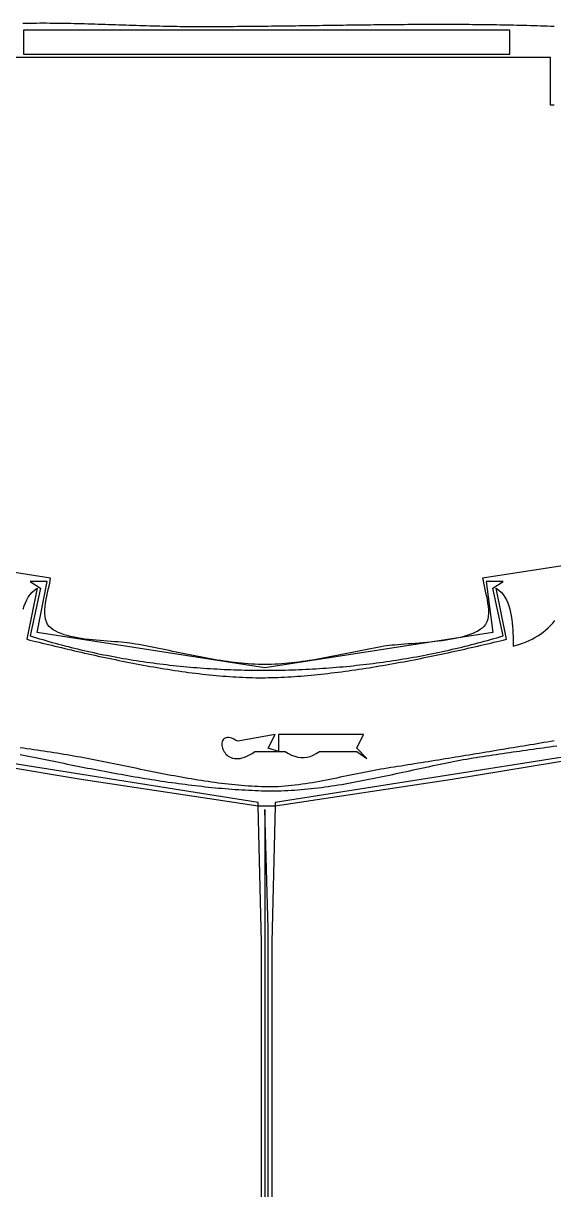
# Model space of a CAD drawing. Header units: metres. Extents: x 63 to 1153, y 57 to 743.
# Drawn here: x 574 to 729.9, y 400.2 to 743 of the extents above; entities that cross this region are included whole.
import ezdxf

# ---------------------------------------------------------------- set-up
doc = ezdxf.new("R2010")
doc.units = ezdxf.units.M

msp = doc.modelspace()

# ---------------------------------------------------------------- linework, layer by layer
for p, q in [((574.796, 742.9882), (573.7927, 742.9691)), ((574, 741), (574, 734)), ((717, 741), (574, 741)), ((575.8003, 743.0035), (574.796, 742.9882)), ((576.8056, 743.0153), (575.8003, 743.0035)), ((577.8118, 743.0235), (576.8056, 743.0153)), ((578.8188, 743.0284), (577.8118, 743.0235)), ((579.8265, 743.0301), (578.8188, 743.0284)), ((580.835, 743.0288), (579.8265, 743.0301)), ((581.8441, 743.0245), (580.835, 743.0288)), ((582.8538, 743.0174), (581.8441, 743.0245)), ((583.864, 743.0077), (582.8538, 743.0174)), ((584.8747, 742.9954), (583.864, 743.0077)), ((585.8858, 742.9808), (584.8747, 742.9954)), ((586.8973, 742.9639), (585.8858, 742.9808)), ((587.909, 742.9449), (586.8973, 742.9639)), ((588.921, 742.9239), (587.909, 742.9449)), ((589.9331, 742.9011), (588.921, 742.9239)), ((590.9454, 742.8765), (589.9331, 742.9011)), ((591.9577, 742.8504), (590.9454, 742.8765)), ((592.97, 742.8229), (591.9577, 742.8504)), ((593.9822, 742.7941), (592.97, 742.8229)), ((594.9943, 742.7641), (593.9822, 742.7941)), ((596.0062, 742.7331), (594.9943, 742.7641)), ((597.0178, 742.7012), (596.0062, 742.7331)), ((598.0291, 742.6685), (597.0178, 742.7012)), ((599.0401, 742.6352), (598.0291, 742.6685)), ((600.0506, 742.6015), (599.0401, 742.6352)), ((601.0607, 742.5674), (600.0506, 742.6015)), ((602.0702, 742.5331), (601.0607, 742.5674)), ((603.0791, 742.4987), (602.0702, 742.5331)), ((604.0873, 742.4644), (603.0791, 742.4987)), ((605.0948, 742.4303), (604.0873, 742.4644)), ((606.1015, 742.3965), (605.0948, 742.4303)), ((607.1074, 742.3632), (606.1015, 742.3965)), ((608.1123, 742.3306), (607.1074, 742.3632)), ((609.1163, 742.2986), (608.1123, 742.3306)), ((610.1193, 742.2676), (609.1163, 742.2986)), ((611.1212, 742.2375), (610.1193, 742.2676)), ((612.1219, 742.2086), (611.1212, 742.2375)), ((613.1214, 742.181), (612.1219, 742.2086)), ((614.1197, 742.1548), (613.1214, 742.181)), ((615.1166, 742.1302), (614.1197, 742.1548)), ((616.1122, 742.1073), (615.1166, 742.1302)), ((617.1063, 742.0862), (616.1122, 742.1073)), ((618.0989, 742.0671), (617.1063, 742.0862)), ((619.0899, 742.0501), (618.0989, 742.0671)), ((620.0793, 742.0354), (619.0899, 742.0501)), ((621.0671, 742.023), (620.0793, 742.0354)), ((622.0531, 742.0131), (621.0671, 742.023)), ((623.0372, 742.0059), (622.0531, 742.0131)), ((624.0196, 742.0015), (623.0372, 742.0059)), ((625, 742), (624.0196, 742.0015)), ((625.9969, 742.0003), (625, 742)), ((626.9941, 742.0015), (625.9969, 742.0003)), ((627.9914, 742.0034), (626.9941, 742.0015)), ((628.9889, 742.006), (627.9914, 742.0034)), ((629.9866, 742.0093), (628.9889, 742.006)), ((630.9845, 742.0133), (629.9866, 742.0093)), ((631.9825, 742.018), (630.9845, 742.0133)), ((632.9807, 742.0233), (631.9825, 742.018)), ((633.9791, 742.0292), (632.9807, 742.0233)), ((634.9777, 742.0357), (633.9791, 742.0292)), ((635.9763, 742.0427), (634.9777, 742.0357)), ((636.9752, 742.0503), (635.9763, 742.0427)), ((637.9742, 742.0585), (636.9752, 742.0503)), ((638.9733, 742.0671), (637.9742, 742.0585)), ((639.9726, 742.0762), (638.9733, 742.0671)), ((640.972, 742.0858), (639.9726, 742.0762)), ((641.9716, 742.0958), (640.972, 742.0858)), ((642.9712, 742.1062), (641.9716, 742.0958)), ((643.971, 742.117), (642.9712, 742.1062)), ((644.971, 742.1282), (643.971, 742.117)), ((645.971, 742.1397), (644.971, 742.1282)), ((646.9712, 742.1515), (645.971, 742.1397)), ((647.9714, 742.1637), (646.9712, 742.1515)), ((648.9718, 742.1761), (647.9714, 742.1637)), ((649.9723, 742.1888), (648.9718, 742.1761)), ((650.9729, 742.2017), (649.9723, 742.1888)), ((651.9736, 742.2148), (650.9729, 742.2017)), ((652.9743, 742.2282), (651.9736, 742.2148)), ((653.9752, 742.2417), (652.9743, 742.2282)), ((654.9761, 742.2553), (653.9752, 742.2417)), ((655.9771, 742.2691), (654.9761, 742.2553)), ((656.9782, 742.283), (655.9771, 742.2691)), ((657.9794, 742.2969), (656.9782, 742.283)), ((658.9807, 742.3109), (657.9794, 742.2969)), ((659.982, 742.325), (658.9807, 742.3109)), ((660.9833, 742.339), (659.982, 742.325)), ((661.9848, 742.3531), (660.9833, 742.339)), ((662.9862, 742.3671), (661.9848, 742.3531)), ((663.9878, 742.3811), (662.9862, 742.3671)), ((664.9893, 742.395), (663.9878, 742.3811)), ((665.991, 742.4088), (664.9893, 742.395)), ((666.9926, 742.4225), (665.991, 742.4088)), ((667.9943, 742.4361), (666.9926, 742.4225)), ((668.996, 742.4495), (667.9943, 742.4361)), ((669.9978, 742.4627), (668.996, 742.4495)), ((670.9996, 742.4757), (669.9978, 742.4627)), ((672.0014, 742.4885), (670.9996, 742.4757)), ((673.0032, 742.501), (672.0014, 742.4885)), ((674.005, 742.5133), (673.0032, 742.501)), ((675.0069, 742.5252), (674.005, 742.5133)), ((676.0087, 742.5369), (675.0069, 742.5252)), ((677.0106, 742.5482), (676.0087, 742.5369)), ((678.0124, 742.5591), (677.0106, 742.5482)), ((679.0142, 742.5697), (678.0124, 742.5591)), ((680.0161, 742.5799), (679.0142, 742.5697)), ((681.0179, 742.5896), (680.0161, 742.5799)), ((682.0197, 742.5989), (681.0179, 742.5896)), ((683.0214, 742.6077), (682.0197, 742.5989)), ((684.0232, 742.616), (683.0214, 742.6077)), ((685.0249, 742.6239), (684.0232, 742.616)), ((686.0266, 742.6311), (685.0249, 742.6239)), ((687.0283, 742.6378), (686.0266, 742.6311)), ((688.0299, 742.644), (687.0283, 742.6378)), ((689.0314, 742.6495), (688.0299, 742.644)), ((690.033, 742.6544), (689.0314, 742.6495)), ((691.0344, 742.6587), (690.033, 742.6544)), ((692.0359, 742.6623), (691.0344, 742.6587)), ((693.0372, 742.6652), (692.0359, 742.6623)), ((694.0385, 742.6673), (693.0372, 742.6652)), ((695.0397, 742.6688), (694.0385, 742.6673)), ((696.0409, 742.6695), (695.0397, 742.6688)), ((697.042, 742.6694), (696.0409, 742.6695)), ((698.043, 742.6685), (697.042, 742.6694)), ((699.0439, 742.6668), (698.043, 742.6685)), ((700.0447, 742.6642), (699.0439, 742.6668)), ((701.0455, 742.6608), (700.0447, 742.6642)), ((702.0461, 742.6565), (701.0455, 742.6608)), ((703.0467, 742.6512), (702.0461, 742.6565)), ((704.0472, 742.6451), (703.0467, 742.6512)), ((705.0475, 742.638), (704.0472, 742.6451)), ((706.0478, 742.6299), (705.0475, 742.638)), ((707.0479, 742.6208), (706.0478, 742.6299)), ((708.0479, 742.6106), (707.0479, 742.6208)), ((709.0478, 742.5995), (708.0479, 742.6106)), ((710.0476, 742.5872), (709.0478, 742.5995)), ((711.0473, 742.5739), (710.0476, 742.5872)), ((712.0468, 742.5595), (711.0473, 742.5739)), ((713.0462, 742.5439), (712.0468, 742.5595)), ((714.0454, 742.5272), (713.0462, 742.5439)), ((715.0445, 742.5093), (714.0454, 742.5272)), ((716.0435, 742.4902), (715.0445, 742.5093)), ((717.0423, 742.4698), (716.0435, 742.4902)), ((717, 734), (717, 741)), ((718.041, 742.4483), (717.0423, 742.4698)), ((719.0395, 742.4254), (718.041, 742.4483)), ((720.0378, 742.4013), (719.0395, 742.4254)), ((721.036, 742.3759), (720.0378, 742.4013)), ((722.034, 742.3491), (721.036, 742.3759)), ((723.0319, 742.321), (722.034, 742.3491)), ((724.0295, 742.2915), (723.0319, 742.321)), ((725.027, 742.2606), (724.0295, 742.2915)), ((726.0243, 742.2283), (725.027, 742.2606)), ((727.0214, 742.1946), (726.0243, 742.2283)), ((728.0183, 742.1594), (727.0214, 742.1946)), ((729.0151, 742.1227), (728.0183, 742.1594)), ((730.0116, 742.0845), (729.0151, 742.1227)), ((574, 734), (717, 734)), ((729, 733), (562, 733)), ((729, 719), (729, 733)), ((730, 719), (729, 719)), ((582, 580), (556, 584)), ((735, 584), (709, 580)), ((581.8855, 579.2623), (582, 580)), ((709, 580), (709.1144, 579.2623)), ((578, 577), (575, 562)), ((576, 579), (579, 577)), ((581, 579), (576, 579)), ((579, 577), (576, 563)), ((576.5549, 575.8472), (577.2354, 576.4634)), ((577.2354, 576.4634), (578, 577)), ((578, 564), (581, 579)), ((581.1066, 575.6622), (581.3254, 576.6354)), ((581.3254, 576.6354), (581.5362, 577.5679)), ((581.5362, 577.5679), (581.727, 578.4476)), ((581.727, 578.4476), (581.8855, 579.2623)), ((709.1144, 579.2623), (709.2729, 578.4476)), ((709.2729, 578.4476), (709.4637, 577.5679)), ((709.4637, 577.5679), (709.6745, 576.6354)), ((709.6745, 576.6354), (709.8933, 575.6622)), ((715, 579), (710, 579)), ((710, 579), (712, 564)), ((712, 577), (715, 579)), ((715, 563), (712, 577)), ((716, 562), (713, 577)), ((713, 577), (713.7434, 576.4626)), ((713.7434, 576.4626), (714.4075, 575.8444)), ((574.2368, 571.8184), (574.5724, 572.7272)), ((574.5724, 572.7272), (574.967, 573.5915)), ((574.967, 573.5915), (575.4256, 574.4042)), ((575.4256, 574.4042), (575.9533, 575.1585)), ((575.9533, 575.1585), (576.5549, 575.8472)), ((580.3922, 571.6051), (580.5226, 572.6198)), ((580.5226, 572.6198), (580.6931, 573.6422)), ((580.6931, 573.6422), (580.8918, 574.6604)), ((580.8918, 574.6604), (581.1066, 575.6622)), ((709.8933, 575.6622), (710.1081, 574.6604)), ((710.1081, 574.6604), (710.3068, 573.6422)), ((710.3068, 573.6422), (710.4773, 572.6198)), ((710.4773, 572.6198), (710.6077, 571.6051)), ((714.4075, 575.8444), (714.9968, 575.1526)), ((714.9968, 575.1526), (715.5159, 574.3945)), ((715.5159, 574.3945), (715.9695, 573.5774)), ((715.9695, 573.5774), (716.362, 572.7084)), ((716.362, 572.7084), (716.698, 571.7949)), ((573.9552, 570.8722), (574.2368, 571.8184)), ((580.3003, 569.6479), (580.3141, 570.6104)), ((580.3629, 568.7296), (580.3003, 569.6479)), ((580.3141, 570.6104), (580.3922, 571.6051)), ((710.6077, 571.6051), (710.6858, 570.6104)), ((710.6996, 569.6479), (710.637, 568.7296)), ((710.6858, 570.6104), (710.6996, 569.6479)), ((716.698, 571.7949), (716.9823, 570.8441)), ((716.9823, 570.8441), (717.2193, 569.8633)), ((717.2193, 569.8633), (717.4136, 568.8597)), ((580.5139, 567.8676), (580.3629, 568.7296)), ((580.7653, 567.0742), (580.5139, 567.8676)), ((581.1294, 566.3614), (580.7653, 567.0742)), ((581.618, 565.7415), (581.1294, 566.3614)), ((582.1662, 565.2434), (581.618, 565.7415)), ((709.3819, 565.7415), (708.8668, 565.2693)), ((709.8705, 566.3614), (709.3819, 565.7415)), ((710.2345, 567.0742), (709.8705, 566.3614)), ((710.486, 567.8676), (710.2345, 567.0742)), ((710.637, 568.7296), (710.486, 567.8676)), ((717.4136, 568.8597), (717.5699, 567.8406)), ((717.5699, 567.8406), (717.6926, 566.8132)), ((717.6926, 566.8132), (717.7865, 565.7849)), ((717.7865, 565.7849), (717.8561, 564.7627)), ((728.2478, 565.3117), (728.9356, 565.9941)), ((728.9356, 565.9941), (729.591, 566.7154)), ((729.591, 566.7154), (730.2126, 567.4763)), ((576, 563), (576.9135, 562.7136)), ((576.9135, 562.7136), (577.8295, 562.4313)), ((577.8295, 562.4313), (578.7479, 562.1533)), ((645, 553.5718), (578, 564)), ((582.7935, 564.7877), (582.1662, 565.2434)), ((583.4939, 564.3721), (582.7935, 564.7877)), ((584.2614, 563.9945), (583.4939, 564.3721)), ((585.0901, 563.6525), (584.2614, 563.9945)), ((585.9738, 563.344), (585.0901, 563.6525)), ((586.9068, 563.0666), (585.9738, 563.344)), ((587.8828, 562.8183), (586.9068, 563.0666)), ((588.8961, 562.5967), (587.8828, 562.8183)), ((589.9405, 562.3996), (588.8961, 562.5967)), ((591.01, 562.2247), (589.9405, 562.3996)), ((592.0988, 562.0699), (591.01, 562.2247)), ((712, 564), (645, 553.5718)), ((701.4517, 562.3125), (700.4051, 562.102)), ((702.4663, 562.5429), (701.4517, 562.3125)), ((703.4441, 562.7945), (702.4663, 562.5429)), ((704.3806, 563.0688), (703.4441, 562.7945)), ((705.271, 563.3672), (704.3806, 563.0688)), ((706.1106, 563.6911), (705.271, 563.3672)), ((706.8946, 564.0419), (706.1106, 563.6911)), ((707.6185, 564.4209), (706.8946, 564.0419)), ((708.2775, 564.8295), (707.6185, 564.4209)), ((708.8668, 565.2693), (708.2775, 564.8295)), ((712.2493, 562.1843), (713.1686, 562.4524)), ((713.1686, 562.4524), (714.0855, 562.7243)), ((714.0855, 562.7243), (715, 563)), ((717.8561, 564.7627), (717.9059, 563.7541)), ((717.9059, 563.7541), (717.9407, 562.7663)), ((717.9407, 562.7663), (717.9648, 561.8065)), ((723.5233, 562.0109), (724.3746, 562.4689)), ((724.3746, 562.4689), (725.2023, 562.9631)), ((725.2023, 562.9631), (726.005, 563.494)), ((726.005, 563.494), (726.7811, 564.0621)), ((726.7811, 564.0621), (727.5292, 564.6679)), ((727.5292, 564.6679), (728.2478, 565.3117)), ((575, 562), (575.8919, 561.7804)), ((575.8919, 561.7804), (576.791, 561.5596)), ((576.791, 561.5596), (577.6972, 561.3377)), ((577.6972, 561.3377), (578.6102, 561.1147)), ((578.6102, 561.1147), (579.5298, 560.8908)), ((578.7479, 562.1533), (579.6687, 561.8795)), ((579.5298, 560.8908), (580.4559, 560.6661)), ((579.6687, 561.8795), (580.5919, 561.6098)), ((580.4559, 560.6661), (581.3883, 560.4408)), ((580.5919, 561.6098), (581.5173, 561.3443)), ((581.3883, 560.4408), (582.3267, 560.215)), ((581.5173, 561.3443), (582.4451, 561.083)), ((582.3267, 560.215), (583.271, 559.9888)), ((582.4451, 561.083), (583.3751, 560.8258)), ((583.271, 559.9888), (584.2209, 559.7624)), ((583.3751, 560.8258), (584.3073, 560.5728)), ((584.2209, 559.7624), (585.1763, 559.5359)), ((584.3073, 560.5728), (585.2418, 560.3239)), ((585.1763, 559.5359), (586.137, 559.3094)), ((585.2418, 560.3239), (586.1783, 560.0792)), ((586.137, 559.3094), (587.1027, 559.083)), ((586.1783, 560.0792), (587.117, 559.8387)), ((587.1027, 559.083), (588.0733, 558.8569)), ((587.117, 559.8387), (588.0577, 559.6023)), ((588.0577, 559.6023), (589.0005, 559.3701)), ((588.0733, 558.8569), (589.0486, 558.6313)), ((589.0005, 559.3701), (589.9453, 559.142)), ((589.9453, 559.142), (590.8921, 558.918)), ((590.8921, 558.918), (591.8408, 558.6982)), ((593.2007, 561.9328), (592.0988, 562.0699)), ((594.3098, 561.8114), (593.2007, 561.9328)), ((595.4202, 561.7032), (594.3098, 561.8114)), ((596.5257, 561.6061), (595.4202, 561.7032)), ((597.6205, 561.5179), (596.5257, 561.6061)), ((598.6985, 561.4363), (597.6205, 561.5179)), ((599.7538, 561.359), (598.6985, 561.4363)), ((600.7803, 561.2839), (599.7538, 561.359)), ((601.772, 561.2087), (600.7803, 561.2839)), ((602.723, 561.1312), (601.772, 561.2087)), ((603.6273, 561.0491), (602.723, 561.1312)), ((604.4789, 560.9602), (603.6273, 561.0491)), ((605.2718, 560.8623), (604.4789, 560.9602)), ((606, 560.7531), (605.2718, 560.8623)), ((606.969, 560.5882), (606, 560.7531)), ((607.9422, 560.4163), (606.969, 560.5882)), ((608.9194, 560.2379), (607.9422, 560.4163)), ((609.9004, 560.0535), (608.9194, 560.2379)), ((610.885, 559.8639), (609.9004, 560.0535)), ((611.8729, 559.6696), (610.885, 559.8639)), ((612.864, 559.4712), (611.8729, 559.6696)), ((613.858, 559.2694), (612.864, 559.4712)), ((614.8547, 559.0646), (613.858, 559.2694)), ((615.854, 558.8576), (614.8547, 559.0646)), ((616.8556, 558.6489), (615.854, 558.8576)), ((674.1088, 558.8371), (673.1156, 558.6396)), ((675.0991, 559.0309), (674.1088, 558.8371)), ((676.0863, 559.2203), (675.0991, 559.0309)), ((677.0702, 559.4046), (676.0863, 559.2203)), ((678.0506, 559.5831), (677.0702, 559.4046)), ((679.0273, 559.755), (678.0506, 559.5831)), ((680, 559.9197), (679.0273, 559.755)), ((680.6985, 560.0255), (680, 559.9197)), ((681.4592, 560.1233), (680.6985, 560.0255)), ((682.2773, 560.2145), (681.4592, 560.1233)), ((683.148, 560.3004), (682.2773, 560.2145)), ((684.0667, 560.3825), (683.148, 560.3004)), ((685.0287, 560.4621), (684.0667, 560.3825)), ((686.0292, 560.5407), (685.0287, 560.4621)), ((687.0636, 560.6196), (686.0292, 560.5407)), ((688.1271, 560.7003), (687.0636, 560.6196)), ((689.2151, 560.7841), (688.1271, 560.7003)), ((690.3228, 560.8725), (689.2151, 560.7841)), ((691.4456, 560.9668), (690.3228, 560.8725)), ((692.5787, 561.0684), (691.4456, 560.9668)), ((693.7175, 561.1787), (692.5787, 561.0684)), ((694.8572, 561.2992), (693.7175, 561.1787)), ((695.9931, 561.4311), (694.8572, 561.2992)), ((697.1206, 561.576), (695.9931, 561.4311)), ((698.2349, 561.7352), (697.1206, 561.576)), ((698.194, 558.612), (699.1453, 558.8238)), ((699.3313, 561.9101), (698.2349, 561.7352)), ((699.1453, 558.8238), (700.0947, 559.0393)), ((700.4051, 562.102), (699.3313, 561.9101)), ((700.0947, 559.0393), (701.0422, 559.2587)), ((701.0422, 559.2587), (701.9877, 559.4818)), ((701.7773, 558.6986), (702.754, 558.9159)), ((701.9877, 559.4818), (702.9312, 559.7087)), ((702.754, 558.9159), (703.7273, 559.134)), ((702.9312, 559.7087), (703.8727, 559.9393)), ((703.7273, 559.134), (704.6969, 559.3529)), ((703.8727, 559.9393), (704.8122, 560.1737)), ((704.6969, 559.3529), (705.6629, 559.5723)), ((704.8122, 560.1737), (705.7495, 560.4119)), ((705.6629, 559.5723), (706.6249, 559.7923)), ((705.7495, 560.4119), (706.6847, 560.6539)), ((706.6249, 559.7923), (707.5829, 560.0127)), ((706.6847, 560.6539), (707.6178, 560.8995)), ((707.5829, 560.0127), (708.5368, 560.2334)), ((707.6178, 560.8995), (708.5486, 561.149)), ((708.5368, 560.2334), (709.4863, 560.4543)), ((708.5486, 561.149), (709.4772, 561.4022)), ((709.4772, 561.4022), (710.4036, 561.6591)), ((709.4863, 560.4543), (710.4313, 560.6755)), ((710.4036, 561.6591), (711.3276, 561.9198)), ((710.4313, 560.6755), (711.3718, 560.8966)), ((711.3276, 561.9198), (712.2493, 562.1843)), ((711.3718, 560.8966), (712.3075, 561.1177)), ((712.3075, 561.1177), (713.2383, 561.3387)), ((713.2383, 561.3387), (714.1641, 561.5595)), ((714.1641, 561.5595), (715.0847, 561.7799)), ((715.0847, 561.7799), (716, 562)), ((717.9648, 561.8065), (717.9831, 560.8819)), ((717.9831, 560.8819), (718, 560)), ((718, 560), (718.9627, 560.2497)), ((718.9627, 560.2497), (719.9105, 560.533)), ((719.9105, 560.533), (720.8419, 560.8503)), ((720.8419, 560.8503), (721.7554, 561.2021)), ((721.7554, 561.2021), (722.6497, 561.5889)), ((722.6497, 561.5889), (723.5233, 562.0109)), ((589.0486, 558.6313), (590.0284, 558.4062)), ((590.0284, 558.4062), (591.0125, 558.1817)), ((591.0125, 558.1817), (592.0007, 557.9581)), ((591.8408, 558.6982), (592.7914, 558.4825)), ((592.0007, 557.9581), (592.9927, 557.7354)), ((592.7914, 558.4825), (593.7438, 558.271)), ((592.9927, 557.7354), (593.9885, 557.5137)), ((593.7438, 558.271), (594.6981, 558.0636)), ((593.9885, 557.5137), (594.9878, 557.2933)), ((594.6981, 558.0636), (595.6542, 557.8603)), ((594.9878, 557.2933), (595.9903, 557.0742)), ((595.6542, 557.8603), (596.6121, 557.6611)), ((595.9903, 557.0742), (596.996, 556.8566)), ((596.6121, 557.6611), (597.5717, 557.466)), ((596.996, 556.8566), (598.0046, 556.6405)), ((597.5717, 557.466), (598.533, 557.2751)), ((598.0046, 556.6405), (599.0159, 556.4262)), ((598.533, 557.2751), (599.4959, 557.0882)), ((599.0159, 556.4262), (600.0298, 556.2137)), ((599.4959, 557.0882), (600.4605, 556.9055)), ((600.0298, 556.2137), (601.046, 556.0033)), ((600.4605, 556.9055), (601.4266, 556.7269)), ((601.046, 556.0033), (602.0643, 555.7949)), ((601.4266, 556.7269), (602.3943, 556.5523)), ((602.0643, 555.7949), (603.0845, 555.5888)), ((602.3943, 556.5523), (603.3636, 556.3819)), ((603.0845, 555.5888), (604.1065, 555.3851)), ((603.3636, 556.3819), (604.3343, 556.2156)), ((604.1065, 555.3851), (605.13, 555.1838)), ((604.3343, 556.2156), (605.3064, 556.0534)), ((605.3064, 556.0534), (606.28, 555.8952)), ((606.28, 555.8952), (607.255, 555.7411)), ((607.255, 555.7411), (608.2313, 555.5912)), ((608.2313, 555.5912), (609.2089, 555.4453)), ((609.2089, 555.4453), (610.1878, 555.3034)), ((617.8593, 558.4391), (616.8556, 558.6489)), ((618.8649, 558.2288), (617.8593, 558.4391)), ((619.8722, 558.0187), (618.8649, 558.2288)), ((620.8811, 557.8093), (619.8722, 558.0187)), ((621.8911, 557.6013), (620.8811, 557.8093)), ((622.9023, 557.3952), (621.8911, 557.6013)), ((623.9143, 557.1916), (622.9023, 557.3952)), ((624.927, 556.9912), (623.9143, 557.1916)), ((625.9402, 556.7946), (624.927, 556.9912)), ((626.9536, 556.6023), (625.9402, 556.7946)), ((627.967, 556.4149), (626.9536, 556.6023)), ((628.9803, 556.2331), (627.967, 556.4149)), ((629.9932, 556.0575), (628.9803, 556.2331)), ((631.0055, 555.8886), (629.9932, 556.0575)), ((632.017, 555.7271), (631.0055, 555.8886)), ((633.0275, 555.5735), (632.017, 555.7271)), ((634.0368, 555.4285), (633.0275, 555.5735)), ((635.0447, 555.2927), (634.0368, 555.4285)), ((655.9964, 555.4269), (654.9877, 555.2877)), ((657.006, 555.5755), (655.9964, 555.4269)), ((658.0164, 555.7328), (657.006, 555.5755)), ((659.0273, 555.898), (658.0164, 555.7328)), ((660.0385, 556.0705), (659.0273, 555.898)), ((661.0498, 556.2494), (660.0385, 556.0705)), ((662.061, 556.4341), (661.0498, 556.2494)), ((663.0719, 556.6239), (662.061, 556.4341)), ((664.0822, 556.818), (663.0719, 556.6239)), ((665.0918, 557.0157), (664.0822, 556.818)), ((666.1004, 557.2162), (665.0918, 557.0157)), ((667.1078, 557.4189), (666.1004, 557.2162)), ((668.1138, 557.6231), (667.1078, 557.4189)), ((669.1182, 557.8279), (668.1138, 557.6231)), ((670.1208, 558.0327), (669.1182, 557.8279)), ((671.1214, 558.2367), (670.1208, 558.0327)), ((672.1197, 558.4393), (671.1214, 558.2367)), ((673.1156, 558.6396), (672.1197, 558.4393)), ((679.8066, 555.3112), (680.7872, 555.4505)), ((680.7872, 555.4505), (681.7666, 555.5937)), ((681.7666, 555.5937), (682.7447, 555.7406)), ((682.7447, 555.7406), (683.7214, 555.8915)), ((683.7214, 555.8915), (684.6969, 556.0461)), ((684.6969, 556.0461), (685.671, 556.2046)), ((684.7835, 555.2185), (685.797, 555.4078)), ((685.671, 556.2046), (686.6437, 556.3669)), ((685.797, 555.4078), (686.8094, 555.5994)), ((686.6437, 556.3669), (687.615, 556.533)), ((686.8094, 555.5994), (687.8207, 555.7934)), ((687.615, 556.533), (688.5847, 556.703)), ((687.8207, 555.7934), (688.8308, 555.9896)), ((688.5847, 556.703), (689.553, 556.8768)), ((688.8308, 555.9896), (689.8393, 556.1879)), ((689.553, 556.8768), (690.5198, 557.0544)), ((689.8393, 556.1879), (690.8463, 556.3882)), ((690.5198, 557.0544), (691.4849, 557.2358)), ((690.8463, 556.3882), (691.8516, 556.5904)), ((691.4849, 557.2358), (692.4485, 557.421)), ((691.8516, 556.5904), (692.8549, 556.7945)), ((692.4485, 557.421), (693.4104, 557.61)), ((692.8549, 556.7945), (693.8563, 557.0004)), ((693.4104, 557.61), (694.3706, 557.8028)), ((693.8563, 557.0004), (694.8555, 557.2079)), ((694.3706, 557.8028), (695.3291, 557.9994)), ((694.8555, 557.2079), (695.8524, 557.4169)), ((695.3291, 557.9994), (696.2859, 558.1998)), ((695.8524, 557.4169), (696.8468, 557.6274)), ((696.2859, 558.1998), (697.2408, 558.404)), ((696.8468, 557.6274), (697.8387, 557.8393)), ((697.2408, 558.404), (698.194, 558.612)), ((697.8387, 557.8393), (698.8278, 558.0524)), ((698.8278, 558.0524), (699.814, 558.2668)), ((699.814, 558.2668), (700.7972, 558.4822)), ((700.7972, 558.4822), (701.7773, 558.6986)), ((605.13, 555.1838), (606.1549, 554.9853)), ((606.1549, 554.9853), (607.1809, 554.7895)), ((607.1809, 554.7895), (608.2078, 554.5966)), ((608.2078, 554.5966), (609.2356, 554.4067)), ((609.2356, 554.4067), (610.2639, 554.22)), ((610.1878, 555.3034), (611.1679, 555.1657)), ((610.2639, 554.22), (611.2925, 554.0366)), ((611.1679, 555.1657), (612.1492, 555.032)), ((611.2925, 554.0366), (612.3213, 553.8566)), ((612.1492, 555.032), (613.1318, 554.9024)), ((612.3213, 553.8566), (613.3501, 553.6802)), ((613.1318, 554.9024), (614.1154, 554.7768)), ((613.3501, 553.6802), (614.3787, 553.5075)), ((614.1154, 554.7768), (615.1002, 554.6553)), ((614.3787, 553.5075), (615.4068, 553.3386)), ((615.1002, 554.6553), (616.086, 554.5379)), ((615.4068, 553.3386), (616.4343, 553.1737)), ((616.086, 554.5379), (617.0728, 554.4245)), ((616.4343, 553.1737), (617.461, 553.0128)), ((617.0728, 554.4245), (618.0607, 554.3151)), ((617.461, 553.0128), (618.4867, 552.8562)), ((618.0607, 554.3151), (619.0495, 554.2099)), ((618.4867, 552.8562), (619.5112, 552.7039)), ((619.0495, 554.2099), (620.0392, 554.1086)), ((619.5112, 552.7039), (620.5343, 552.5561)), ((620.0392, 554.1086), (621.0298, 554.0114)), ((620.5343, 552.5561), (621.5558, 552.4129)), ((621.0298, 554.0114), (622.0213, 553.9182)), ((621.5558, 552.4129), (622.5755, 552.2744)), ((622.0213, 553.9182), (623.0136, 553.8291)), ((622.5755, 552.2744), (623.5933, 552.1408)), ((623.0136, 553.8291), (624.0067, 553.744)), ((623.5933, 552.1408), (624.6088, 552.0122)), ((624.0067, 553.744), (625.0006, 553.6629)), ((624.6088, 552.0122), (625.6219, 551.8888)), ((625.0006, 553.6629), (625.9952, 553.5859)), ((625.9952, 553.5859), (626.9904, 553.5128)), ((626.9904, 553.5128), (627.9864, 553.4438)), ((627.9864, 553.4438), (628.9829, 553.3788)), ((628.9829, 553.3788), (629.98, 553.3178)), ((629.98, 553.3178), (630.9776, 553.2608)), ((630.9776, 553.2608), (631.9758, 553.2078)), ((631.9758, 553.2078), (632.9744, 553.1589)), ((632.9744, 553.1589), (633.9735, 553.1139)), ((633.9735, 553.1139), (634.973, 553.0729)), ((634.973, 553.0729), (635.9729, 553.0359)), ((636.0509, 555.1667), (635.0447, 555.2927)), ((635.9729, 553.0359), (636.9731, 553.0029)), ((637.0553, 555.051), (636.0509, 555.1667)), ((636.9731, 553.0029), (637.9736, 552.9739)), ((638.0577, 554.9463), (637.0553, 555.051)), ((637.9736, 552.9739), (638.9743, 552.9489)), ((639.0579, 554.8532), (638.0577, 554.9463)), ((638.9743, 552.9489), (639.9753, 552.9278)), ((640.0556, 554.7723), (639.0579, 554.8532)), ((639.9753, 552.9278), (640.9765, 552.9107)), ((641.0506, 554.7042), (640.0556, 554.7723)), ((640.9765, 552.9107), (641.9779, 552.8976)), ((642.0428, 554.6495), (641.0506, 554.7042)), ((641.9779, 552.8976), (642.9794, 552.8885)), ((643.0318, 554.6087), (642.0428, 554.6495)), ((642.9794, 552.8885), (643.9809, 552.8833)), ((644.0176, 554.5826), (643.0318, 554.6087)), ((643.9809, 552.8833), (644.9826, 552.8821)), ((645, 554.5717), (644.0176, 554.5826)), ((644.9826, 552.8821), (645.9842, 552.8848)), ((645.9874, 554.5771), (645, 554.5718)), ((645.9842, 552.8848), (646.9859, 552.8915)), ((646.978, 554.5992), (645.9874, 554.5771)), ((647.9714, 554.6371), (646.978, 554.5992)), ((646.9859, 552.8915), (647.9875, 552.9022)), ((648.9674, 554.6903), (647.9714, 554.6371)), ((647.9875, 552.9022), (648.989, 552.9168)), ((649.9659, 554.7579), (648.9674, 554.6903)), ((648.989, 552.9168), (649.9904, 552.9354)), ((650.9667, 554.8393), (649.9659, 554.7579)), ((649.9904, 552.9354), (650.9917, 552.9579)), ((651.9694, 554.9337), (650.9667, 554.8393)), ((650.9917, 552.9579), (651.9928, 552.9843)), ((652.974, 555.0403), (651.9694, 554.9337)), ((651.9928, 552.9843), (652.9936, 553.0147)), ((653.9801, 555.1586), (652.974, 555.0403)), ((652.9936, 553.0147), (653.9942, 553.049)), ((654.9877, 555.2877), (653.9801, 555.1586)), ((653.9942, 553.049), (654.9945, 553.0872)), ((654.9945, 553.0872), (655.9945, 553.1294)), ((655.9945, 553.1294), (656.9942, 553.1755)), ((656.9942, 553.1755), (657.9934, 553.2255)), ((657.9934, 553.2255), (658.9922, 553.2794)), ((658.9922, 553.2794), (659.9905, 553.3373)), ((659.9905, 553.3373), (660.9884, 553.399)), ((660.9884, 553.399), (661.9857, 553.4647)), ((661.9857, 553.4647), (662.9825, 553.5343)), ((662.5216, 551.8533), (663.521, 551.9659)), ((662.9825, 553.5343), (663.9786, 553.6077)), ((663.521, 551.9659), (664.5225, 552.083)), ((663.9786, 553.6077), (664.9741, 553.6851)), ((664.5225, 552.083), (665.5261, 552.2044)), ((664.9741, 553.6851), (665.9689, 553.7664)), ((665.5261, 552.2044), (666.5315, 552.3302)), ((665.9689, 553.7664), (666.9631, 553.8515)), ((666.5315, 552.3302), (667.5386, 552.4601)), ((666.9631, 553.8515), (667.9565, 553.9406)), ((667.5386, 552.4601), (668.5473, 552.5941)), ((667.9565, 553.9406), (668.9491, 554.0335)), ((668.5473, 552.5941), (669.5575, 552.7321)), ((668.9491, 554.0335), (669.9409, 554.1303)), ((669.5575, 552.7321), (670.5689, 552.874)), ((669.9409, 554.1303), (670.9318, 554.231)), ((670.5689, 552.874), (671.5815, 553.0198)), ((670.9318, 554.231), (671.9219, 554.3356)), ((671.5815, 553.0198), (672.595, 553.1692)), ((671.9219, 554.3356), (672.9111, 554.444)), ((672.595, 553.1692), (673.6094, 553.3223)), ((672.9111, 554.444), (673.8993, 554.5563)), ((673.6094, 553.3223), (674.6246, 553.4789)), ((673.8993, 554.5563), (674.8865, 554.6725)), ((674.6246, 553.4789), (675.6403, 553.639)), ((674.8865, 554.6725), (675.8727, 554.7925)), ((675.6403, 553.639), (676.6564, 553.8024)), ((675.8727, 554.7925), (676.8578, 554.9164)), ((676.6564, 553.8024), (677.6728, 553.969)), ((676.8578, 554.9164), (677.8419, 555.0442)), ((677.6728, 553.969), (678.6894, 554.1388)), ((677.8419, 555.0442), (678.8248, 555.1758)), ((678.6894, 554.1388), (679.7059, 554.3116)), ((678.8248, 555.1758), (679.8066, 555.3112)), ((679.7059, 554.3116), (680.7223, 554.4875)), ((680.7223, 554.4875), (681.7384, 554.6662)), ((681.7384, 554.6662), (682.754, 554.8476)), ((682.754, 554.8476), (683.7691, 555.0318)), ((683.7691, 555.0318), (684.7835, 555.2185)), ((625.6219, 551.8888), (626.6325, 551.7706)), ((626.6325, 551.7706), (627.6403, 551.6578)), ((627.6403, 551.6578), (628.6451, 551.5505)), ((628.6451, 551.5505), (629.6467, 551.4489)), ((629.6467, 551.4489), (630.645, 551.3531)), ((630.645, 551.3531), (631.6398, 551.2632)), ((631.6398, 551.2632), (632.6307, 551.1794)), ((632.6307, 551.1794), (633.6177, 551.1017)), ((633.6177, 551.1017), (634.6006, 551.0304)), ((634.6006, 551.0304), (635.5791, 550.9655)), ((635.5791, 550.9655), (636.5531, 550.9071)), ((636.5531, 550.9071), (637.5224, 550.8555)), ((637.5224, 550.8555), (638.4867, 550.8107)), ((638.4867, 550.8107), (639.4458, 550.7729)), ((639.4458, 550.7729), (640.3997, 550.7422)), ((640.3997, 550.7422), (641.348, 550.7187)), ((641.348, 550.7187), (642.2906, 550.7026)), ((642.2906, 550.7026), (643.2273, 550.694)), ((643.2273, 550.694), (644.1579, 550.693)), ((644.1579, 550.693), (645.0822, 550.6998)), ((645.0822, 550.6998), (646, 550.7145)), ((646, 550.7144), (646.9408, 550.7366)), ((646.9408, 550.7366), (647.8863, 550.7648)), ((647.8863, 550.7648), (648.8362, 550.7991)), ((648.8362, 550.7991), (649.7904, 550.8392)), ((649.7904, 550.8392), (650.7488, 550.8851)), ((650.7488, 550.8851), (651.7112, 550.9367)), ((651.7112, 550.9367), (652.6775, 550.9939)), ((652.6775, 550.9939), (653.6475, 551.0567)), ((653.6475, 551.0567), (654.621, 551.1248)), ((654.621, 551.1248), (655.5981, 551.1982)), ((655.5981, 551.1982), (656.5784, 551.2769)), ((656.5784, 551.2769), (657.5619, 551.3607)), ((657.5619, 551.3607), (658.5484, 551.4495)), ((658.5484, 551.4495), (659.5377, 551.5433)), ((659.5377, 551.5433), (660.5298, 551.6419)), ((660.5298, 551.6419), (661.5245, 551.7453)), ((661.5245, 551.7453), (662.5216, 551.8533)), ((643, 514), (504, 536)), ((505, 535), (591, 520.9197)), ((787, 536), (648, 514)), ((700, 520.9197), (786, 535)), ((632.3575, 531.4846), (632.3363, 531.1397)), ((632.4184, 531.8096), (632.3575, 531.4846)), ((632.5195, 532.1099), (632.4184, 531.8096)), ((632.6612, 532.3805), (632.5195, 532.1099)), ((632.8438, 532.6166), (632.6612, 532.3805)), ((633.0676, 532.8133), (632.8438, 532.6166)), ((633.3331, 532.9656), (633.0676, 532.8133)), ((633.6406, 533.0687), (633.3331, 532.9656)), ((633.9905, 533.1176), (633.6406, 533.0687)), ((634.3831, 533.1075), (633.9905, 533.1176)), ((634.8188, 533.0335), (634.3831, 533.1075)), ((635.298, 532.8906), (634.8188, 533.0335)), ((635.821, 532.674), (635.298, 532.8906)), ((636.3882, 532.3787), (635.821, 532.674)), ((637, 532), (636.3882, 532.3787)), ((648, 534), (637, 532)), ((646, 530), (648, 534)), ((674, 534), (649, 534)), ((649, 534), (649, 529)), ((672, 530), (674, 534)), ((726.0071, 531.443), (725.0075, 531.2766)), ((727.0067, 531.6095), (726.0071, 531.443)), ((728.0063, 531.7761), (727.0067, 531.6095)), ((729.0059, 531.9427), (728.0063, 531.7761)), ((730.0055, 532.1093), (729.0059, 531.9427)), ((574.0597, 529.9564), (573.0668, 530.1042)), ((573.075, 528.1647), (574.0606, 527.9619)), ((575.0526, 529.8087), (574.0597, 529.9564)), ((574.0606, 527.9619), (575.0466, 527.7588)), ((576.0453, 529.6612), (575.0526, 529.8087)), ((577.038, 529.5137), (576.0453, 529.6612)), ((578.0305, 529.3663), (577.038, 529.5137)), ((579.023, 529.219), (578.0305, 529.3663)), ((580.0154, 529.0718), (579.023, 529.219)), ((581.0077, 528.9247), (580.0154, 529.0718)), ((582, 528.7777), (581.0077, 528.9247)), ((582.9676, 528.6319), (582, 528.7777)), ((583.9365, 528.4813), (582.9676, 528.6319)), ((584.9066, 528.326), (583.9365, 528.4813)), ((585.8779, 528.1662), (584.9066, 528.326)), ((586.8504, 528.0023), (585.8779, 528.1662)), ((587.824, 527.8343), (586.8504, 528.0023)), ((632.3363, 531.1397), (632.3547, 530.7799)), ((632.3547, 530.7799), (632.4121, 530.4101)), ((632.4121, 530.4101), (632.5082, 530.0351)), ((632.5082, 530.0351), (632.6427, 529.6598)), ((632.6427, 529.6598), (632.8152, 529.2893)), ((632.8152, 529.2893), (633.0253, 528.9282)), ((633.0253, 528.9282), (633.2726, 528.5816)), ((633.2726, 528.5816), (633.5569, 528.2544)), ((633.5569, 528.2544), (633.8777, 527.9514)), ((633.8777, 527.9514), (634.2347, 527.6776)), ((639.7129, 527.6206), (640.4436, 527.9908)), ((640.4436, 527.9908), (641.2061, 528.449)), ((641.2061, 528.449), (642, 529)), ((642, 529), (646, 529)), ((649, 529), (646, 530)), ((646, 529), (650, 529)), ((650, 529), (651, 529)), ((651, 529), (651.9143, 528.4287)), ((651.9143, 528.4287), (652.83, 527.9645)), ((652.83, 527.9645), (653.7462, 527.6098)), ((659.2102, 527.9139), (660.108, 528.3926)), ((660.108, 528.3926), (661, 529)), ((661, 529), (662, 529)), ((662, 529), (668, 529)), ((668, 529), (672, 529)), ((675, 527), (672, 530)), ((672, 529), (675, 527)), ((705.0125, 527.9701), (704.0125, 527.8063)), ((706.0125, 528.1341), (705.0125, 527.9701)), ((707.0124, 528.2982), (706.0125, 528.1341)), ((708.0123, 528.4625), (707.0124, 528.2982)), ((709.0122, 528.627), (708.0123, 528.4625)), ((710.0121, 528.7917), (709.0122, 528.627)), ((711.0119, 528.9565), (710.0121, 528.7917)), ((710.9822, 527.8726), (711.9653, 528.0164)), ((712.0117, 529.1214), (711.0119, 528.9565)), ((711.9653, 528.0164), (712.9491, 528.1596)), ((713.0115, 529.2865), (712.0117, 529.1214)), ((712.9491, 528.1596), (713.9336, 528.3024)), ((714.0112, 529.4517), (713.0115, 529.2865)), ((713.9336, 528.3024), (714.9189, 528.4446)), ((715.011, 529.6171), (714.0112, 529.4517)), ((714.9189, 528.4446), (715.9048, 528.5864)), ((716.0107, 529.7825), (715.011, 529.6171)), ((715.9048, 528.5864), (716.8915, 528.7277)), ((717.0104, 529.9481), (716.0107, 529.7825)), ((716.8915, 528.7277), (717.8788, 528.8685)), ((718.0101, 530.1139), (717.0104, 529.9481)), ((717.8788, 528.8685), (718.8668, 529.009)), ((719.0097, 530.2797), (718.0101, 530.1139)), ((718.8668, 529.009), (719.8555, 529.1491)), ((720.0094, 530.4456), (719.0097, 530.2797)), ((719.8555, 529.1491), (720.8448, 529.2888)), ((721.009, 530.6116), (720.0094, 530.4456)), ((720.8448, 529.2888), (721.8347, 529.4281)), ((722.0087, 530.7778), (721.009, 530.6116)), ((721.8347, 529.4281), (722.8252, 529.5671)), ((723.0083, 530.944), (722.0087, 530.7778)), ((722.8252, 529.5671), (723.8163, 529.7058)), ((724.0079, 531.1102), (723.0083, 530.944)), ((723.8163, 529.7058), (724.808, 529.8443)), ((725.0075, 531.2766), (724.0079, 531.1102)), ((724.808, 529.8443), (725.8002, 529.9825)), ((725.8002, 529.9825), (726.793, 530.1204)), ((726.793, 530.1204), (727.7862, 530.2581)), ((727.7862, 530.2581), (728.7801, 530.3956)), ((728.7801, 530.3956), (729.7744, 530.533)), ((729.7744, 530.533), (730.7692, 530.6701)), ((575.0466, 527.7588), (576.0331, 527.5557)), ((576.0331, 527.5557), (577.0199, 527.3525)), ((577.0199, 527.3525), (578.0072, 527.1494)), ((578.0072, 527.1494), (578.9948, 526.9464)), ((578.9948, 526.9464), (579.9827, 526.7435)), ((579.9827, 526.7435), (580.9709, 526.541)), ((580.9709, 526.541), (581.9595, 526.3387)), ((581.9595, 526.3387), (582.9483, 526.1369)), ((582.9483, 526.1369), (583.9374, 525.9355)), ((583.9374, 525.9355), (584.9268, 525.7347)), ((584.9268, 525.7347), (585.9164, 525.5345)), ((585.9164, 525.5345), (586.9062, 525.335)), ((586.9062, 525.335), (587.8962, 525.1363)), ((588.7987, 527.6625), (587.824, 527.8343)), ((587.8962, 525.1363), (588.8863, 524.9384)), ((589.7744, 527.4872), (588.7987, 527.6625)), ((588.8863, 524.9384), (589.8767, 524.7415)), ((590.7512, 527.3084), (589.7744, 527.4872)), ((589.8767, 524.7415), (590.8671, 524.5455)), ((591.729, 527.1266), (590.7512, 527.3084)), ((590.8671, 524.5455), (591.8577, 524.3506)), ((592.7077, 526.9418), (591.729, 527.1266)), ((593.6873, 526.7542), (592.7077, 526.9418)), ((594.6678, 526.5642), (593.6873, 526.7542)), ((595.6491, 526.3719), (594.6678, 526.5642)), ((596.6312, 526.1775), (595.6491, 526.3719)), ((597.6141, 525.9813), (596.6312, 526.1775)), ((598.5978, 525.7834), (597.6141, 525.9813)), ((599.5821, 525.5842), (598.5978, 525.7834)), ((600.5671, 525.3837), (599.5821, 525.5842)), ((601.5528, 525.1822), (600.5671, 525.3837)), ((602.539, 524.9799), (601.5528, 525.1822)), ((603.5257, 524.7771), (602.539, 524.9799)), ((604.513, 524.5739), (603.5257, 524.7771)), ((605.5008, 524.3706), (604.513, 524.5739)), ((634.2347, 527.6776), (634.6274, 527.4378)), ((634.6274, 527.4378), (635.0556, 527.237)), ((635.0556, 527.237), (635.5189, 527.08)), ((635.5189, 527.08), (636.0168, 526.9718)), ((636.0168, 526.9718), (636.5491, 526.9172)), ((636.5491, 526.9172), (637.1154, 526.9212)), ((637.1154, 526.9212), (637.7153, 526.9886)), ((637.7153, 526.9886), (638.3484, 527.1244)), ((638.3484, 527.1244), (639.0144, 527.3334)), ((639.0144, 527.3334), (639.7129, 527.6206)), ((653.7462, 527.6098), (654.6622, 527.3668)), ((654.6622, 527.3668), (655.577, 527.2381)), ((655.577, 527.2381), (656.4901, 527.2261)), ((656.4901, 527.2261), (657.4005, 527.3331)), ((657.4005, 527.3331), (658.3075, 527.5616)), ((658.3075, 527.5616), (659.2102, 527.9139)), ((684.0041, 524.5772), (683.0031, 524.4186)), ((685.005, 524.7362), (684.0041, 524.5772)), ((686.0058, 524.8955), (685.005, 524.7362)), ((687.0066, 525.0551), (686.0058, 524.8955)), ((688.0073, 525.2149), (687.0066, 525.0551)), ((689.008, 525.375), (688.0073, 525.2149)), ((690.0086, 525.5354), (689.008, 525.375)), ((691.0092, 525.6961), (690.0086, 525.5354)), ((692.0097, 525.857), (691.0092, 525.6961)), ((693.0102, 526.0182), (692.0097, 525.857)), ((692.5328, 524.4357), (693.5209, 524.6466)), ((694.0106, 526.1796), (693.0102, 526.0182)), ((693.5209, 524.6466), (694.5074, 524.8556)), ((695.011, 526.3413), (694.0106, 526.1796)), ((694.5074, 524.8556), (695.4921, 525.0625)), ((696.0113, 526.5032), (695.011, 526.3413)), ((695.4921, 525.0625), (696.4752, 525.2671)), ((697.0116, 526.6653), (696.0113, 526.5032)), ((696.4752, 525.2671), (697.4563, 525.469)), ((698.0118, 526.8277), (697.0116, 526.6653)), ((697.4563, 525.469), (698.4355, 525.6679)), ((699.012, 526.9903), (698.0118, 526.8277)), ((698.4355, 525.6679), (699.4126, 525.8637)), ((700.0122, 527.1531), (699.012, 526.9903)), ((699.4126, 525.8637), (700.3876, 526.0559)), ((701.0123, 527.3161), (700.0122, 527.1531)), ((700.3876, 526.0559), (701.3604, 526.2445)), ((702.0124, 527.4793), (701.0123, 527.3161)), ((701.3604, 526.2445), (702.3308, 526.429)), ((703.0125, 527.6427), (702.0124, 527.4793)), ((702.3308, 526.429), (703.2989, 526.6093)), ((704.0125, 527.8063), (703.0125, 527.6427)), ((703.2989, 526.6093), (704.2644, 526.785)), ((704.2644, 526.785), (705.2273, 526.9558)), ((705.2273, 526.9558), (706.1876, 527.1216)), ((706.1876, 527.1216), (707.1451, 527.282)), ((707.1451, 527.282), (708.0997, 527.4368)), ((708.0997, 527.4368), (709.0513, 527.5857)), ((709.0513, 527.5857), (710, 527.7284)), ((710, 527.7283), (710.9822, 527.8726)), ((591.8577, 524.3506), (592.8483, 524.1569)), ((592.8483, 524.1569), (593.8391, 523.9644)), ((593.8391, 523.9644), (594.8299, 523.7731)), ((594.8299, 523.7731), (595.8207, 523.5833)), ((595.8207, 523.5833), (596.8116, 523.3948)), ((596.8116, 523.3948), (597.8025, 523.2079)), ((597.8025, 523.2079), (598.7933, 523.0226)), ((598.7933, 523.0226), (599.7841, 522.8389)), ((599.7841, 522.8389), (600.7749, 522.6569)), ((600.7749, 522.6569), (601.7656, 522.4768)), ((601.7656, 522.4768), (602.7562, 522.2985)), ((602.7562, 522.2985), (603.7467, 522.1222)), ((603.7467, 522.1222), (604.7371, 521.9479)), ((604.7371, 521.9479), (605.7273, 521.7757)), ((606.489, 524.1674), (605.5008, 524.3706)), ((605.7273, 521.7757), (606.7174, 521.6057)), ((607.4777, 523.9645), (606.489, 524.1674)), ((606.7174, 521.6057), (607.7072, 521.4379)), ((608.4667, 523.7621), (607.4777, 523.9645)), ((607.7072, 521.4379), (608.6969, 521.2725)), ((609.4561, 523.5605), (608.4667, 523.7621)), ((608.6969, 521.2725), (609.6864, 521.1094)), ((610.4457, 523.3598), (609.4561, 523.5605)), ((609.6864, 521.1094), (610.6756, 520.9488)), ((611.4357, 523.1602), (610.4457, 523.3598)), ((612.4258, 522.9621), (611.4357, 523.1602)), ((613.4162, 522.7655), (612.4258, 522.9621)), ((614.4067, 522.5708), (613.4162, 522.7655)), ((615.3974, 522.3781), (614.4067, 522.5708)), ((616.3882, 522.1876), (615.3974, 522.3781)), ((617.379, 521.9996), (616.3882, 522.1876)), ((618.3698, 521.8143), (617.379, 521.9996)), ((619.3606, 521.6319), (618.3698, 521.8143)), ((620.3514, 521.4525), (619.3606, 521.6319)), ((621.3421, 521.2766), (620.3514, 521.4525)), ((622.3326, 521.1041), (621.3421, 521.2766)), ((623.323, 520.9354), (622.3326, 521.1041)), ((666.1093, 521.2146), (665.095, 521.0058)), ((667.122, 521.4254), (666.1093, 521.2146)), ((668.1329, 521.6373), (667.122, 521.4254)), ((669.1416, 521.8494), (668.1329, 521.6373)), ((670.1479, 522.0608), (669.1416, 521.8494)), ((671.1513, 522.2707), (670.1479, 522.0608)), ((672.1515, 522.4782), (671.1513, 522.2707)), ((673.1482, 522.6824), (672.1515, 522.4782)), ((674.1411, 522.8824), (673.1482, 522.6824)), ((675.1299, 523.0772), (674.1411, 522.8824)), ((676.1142, 523.2661), (675.1299, 523.0772)), ((677.0937, 523.4482), (676.1142, 523.2661)), ((676.5801, 521.032), (677.5815, 521.2355)), ((678.068, 523.6225), (677.0937, 523.4482)), ((677.5815, 521.2355), (678.5827, 521.4416)), ((679.0369, 523.7882), (678.068, 523.6225)), ((678.5827, 521.4416), (679.5836, 521.6498)), ((680, 523.9444), (679.0369, 523.7882)), ((679.5836, 521.6498), (680.5842, 521.86)), ((681.0011, 524.1021), (680, 523.9444)), ((680.5842, 521.86), (681.5844, 522.0719)), ((682.0021, 524.2602), (681.0011, 524.1021)), ((681.5844, 522.0719), (682.5841, 522.2851)), ((683.0031, 524.4186), (682.0021, 524.2602)), ((682.5841, 522.2851), (683.5831, 522.4995)), ((683.5831, 522.4995), (684.5815, 522.7148)), ((684.5815, 522.7148), (685.5791, 522.9307)), ((685.5791, 522.9307), (686.5759, 523.1469)), ((686.5759, 523.1469), (687.5716, 523.3631)), ((687.5716, 523.3631), (688.5663, 523.5792)), ((688.5663, 523.5792), (689.5599, 523.7947)), ((689.5599, 523.7947), (690.5522, 524.0095)), ((690.5522, 524.0095), (691.5432, 524.2233)), ((691.5432, 524.2233), (692.5328, 524.4357)), ((591, 520.9197), (643, 513)), ((610.6756, 520.9488), (611.6645, 520.7908)), ((611.6645, 520.7908), (612.6532, 520.6354)), ((612.6532, 520.6354), (613.6415, 520.4826)), ((613.6415, 520.4826), (614.6296, 520.3327)), ((614.6296, 520.3327), (615.6173, 520.1855)), ((615.6173, 520.1855), (616.6047, 520.0413)), ((616.6047, 520.0413), (617.5917, 519.9001)), ((617.5917, 519.9001), (618.5783, 519.7619)), ((618.5783, 519.7619), (619.5645, 519.6268)), ((619.5645, 519.6268), (620.5502, 519.495)), ((620.5502, 519.495), (621.5356, 519.3664)), ((621.5356, 519.3664), (622.5204, 519.2412)), ((622.5204, 519.2412), (623.5048, 519.1194)), ((624.3132, 520.7707), (623.323, 520.9354)), ((623.5048, 519.1194), (624.4886, 519.0011)), ((625.3032, 520.6101), (624.3132, 520.7707)), ((624.4886, 519.0011), (625.472, 518.8864)), ((626.2929, 520.454), (625.3032, 520.6101)), ((625.472, 518.8864), (626.4548, 518.7753)), ((627.2824, 520.3025), (626.2929, 520.454)), ((626.4548, 518.7753), (627.437, 518.668)), ((628.2714, 520.1558), (627.2824, 520.3025)), ((627.437, 518.668), (628.4187, 518.5644)), ((629.2601, 520.0141), (628.2714, 520.1558)), ((628.4187, 518.5644), (629.3997, 518.4647)), ((630.2484, 519.8778), (629.2601, 520.0141)), ((629.3997, 518.4647), (630.3802, 518.369)), ((631.2363, 519.7469), (630.2484, 519.8778)), ((630.3802, 518.369), (631.36, 518.2772)), ((632.2237, 519.6217), (631.2363, 519.7469)), ((631.36, 518.2772), (632.3391, 518.1896)), ((633.2106, 519.5024), (632.2237, 519.6217)), ((632.3391, 518.1896), (633.3176, 518.1061)), ((634.1969, 519.3893), (633.2106, 519.5024)), ((633.3176, 518.1061), (634.2954, 518.0269)), ((635.1826, 519.2825), (634.1969, 519.3893)), ((634.2954, 518.0269), (635.2724, 517.952)), ((636.1677, 519.1822), (635.1826, 519.2825)), ((635.2724, 517.952), (636.2488, 517.8814)), ((637.1522, 519.0888), (636.1677, 519.1822)), ((636.2488, 517.8814), (637.2244, 517.8153)), ((638.136, 519.0023), (637.1522, 519.0888)), ((637.2244, 517.8153), (638.1992, 517.7538)), ((639.119, 518.9231), (638.136, 519.0023)), ((638.1992, 517.7538), (639.1733, 517.6968)), ((640.1013, 518.8512), (639.119, 518.9231)), ((639.1733, 517.6968), (640.1465, 517.6446)), ((641.0827, 518.787), (640.1013, 518.8512)), ((640.1465, 517.6446), (641.1189, 517.597)), ((642.0634, 518.7307), (641.0827, 518.787)), ((643.0432, 518.6824), (642.0634, 518.7307)), ((644.022, 518.6424), (643.0432, 518.6824)), ((645, 518.611), (644.022, 518.6424)), ((645.9752, 518.5942), (645, 518.6111)), ((646.9556, 518.597), (645.9752, 518.5942)), ((647.9407, 518.6186), (646.9556, 518.597)), ((648.9302, 518.6581), (647.9407, 518.6186)), ((648, 513), (700, 520.9197)), ((649.9238, 518.7147), (648.9302, 518.6581)), ((650.9212, 518.7874), (649.9238, 518.7147)), ((651.922, 518.8754), (650.9212, 518.7874)), ((652.926, 518.9777), (651.922, 518.8754)), ((652.7385, 517.5992), (653.7163, 517.6616)), ((653.9327, 519.0936), (652.926, 518.9777)), ((653.7163, 517.6616), (654.6961, 517.7331)), ((654.9418, 519.2221), (653.9327, 519.0936)), ((654.6961, 517.7331), (655.6779, 517.8133)), ((655.953, 519.3623), (654.9418, 519.2221)), ((655.6779, 517.8133), (656.6614, 517.9019)), ((656.9661, 519.5133), (655.953, 519.3623)), ((656.6614, 517.9019), (657.6468, 517.9987)), ((657.9806, 519.6743), (656.9661, 519.5133)), ((657.6468, 517.9987), (658.6337, 518.1034)), ((658.9962, 519.8444), (657.9806, 519.6743)), ((658.6337, 518.1034), (659.6223, 518.2157)), ((660.0126, 520.0226), (658.9962, 519.8444)), ((659.6223, 518.2157), (660.6123, 518.3355)), ((661.0295, 520.2082), (660.0126, 520.0226)), ((660.6123, 518.3355), (661.6038, 518.4623)), ((662.0465, 520.4002), (661.0295, 520.2082)), ((661.6038, 518.4623), (662.5965, 518.5959)), ((663.0633, 520.5977), (662.0465, 520.4002)), ((662.5965, 518.5959), (663.5904, 518.7361)), ((664.0796, 520.7998), (663.0633, 520.5977)), ((663.5904, 518.7361), (664.5854, 518.8826)), ((665.095, 521.0058), (664.0796, 520.7998)), ((664.5854, 518.8826), (665.5815, 519.0351)), ((665.5815, 519.0351), (666.5785, 519.1934)), ((666.5785, 519.1934), (667.5764, 519.3571)), ((667.5764, 519.3571), (668.575, 519.526)), ((668.575, 519.526), (669.5742, 519.6998)), ((669.5742, 519.6998), (670.5741, 519.8783)), ((670.5741, 519.8783), (671.5744, 520.0612)), ((671.5744, 520.0612), (672.5751, 520.2482)), ((672.5751, 520.2482), (673.5762, 520.4391)), ((673.5762, 520.4391), (674.5774, 520.6335)), ((674.5774, 520.6335), (675.5788, 520.8312)), ((675.5788, 520.8312), (676.5801, 521.032)), ((641.1189, 517.597), (642.0905, 517.5543)), ((642.0905, 517.5543), (643.0612, 517.5165)), ((643.0612, 517.5165), (644.031, 517.4837)), ((644.031, 517.4837), (645, 517.456)), ((645, 517.4559), (645.9583, 517.4366)), ((645.9583, 517.4366), (646.9194, 517.4285)), ((646.9194, 517.4285), (647.8831, 517.4313)), ((647.8831, 517.4313), (648.8495, 517.4447)), ((648.8495, 517.4447), (649.8182, 517.4685)), ((649.8182, 517.4685), (650.7894, 517.5023)), ((650.7894, 517.5023), (651.7629, 517.546)), ((651.7629, 517.546), (652.7385, 517.5992)), ((643, 513), (643, 514)), ((644, 473), (643, 513)), ((643, 513), (648, 513)), ((645, 512), (645, 116)), ((646, 477), (645, 512)), ((648, 513), (647, 473)), ((648, 514), (648, 513)), ((646, 396), (646, 477)), ((644, 389), (644, 473)), ((647, 473), (647, 389))]:
    msp.add_line(p, q)

doc.saveas('drawing.dxf')
